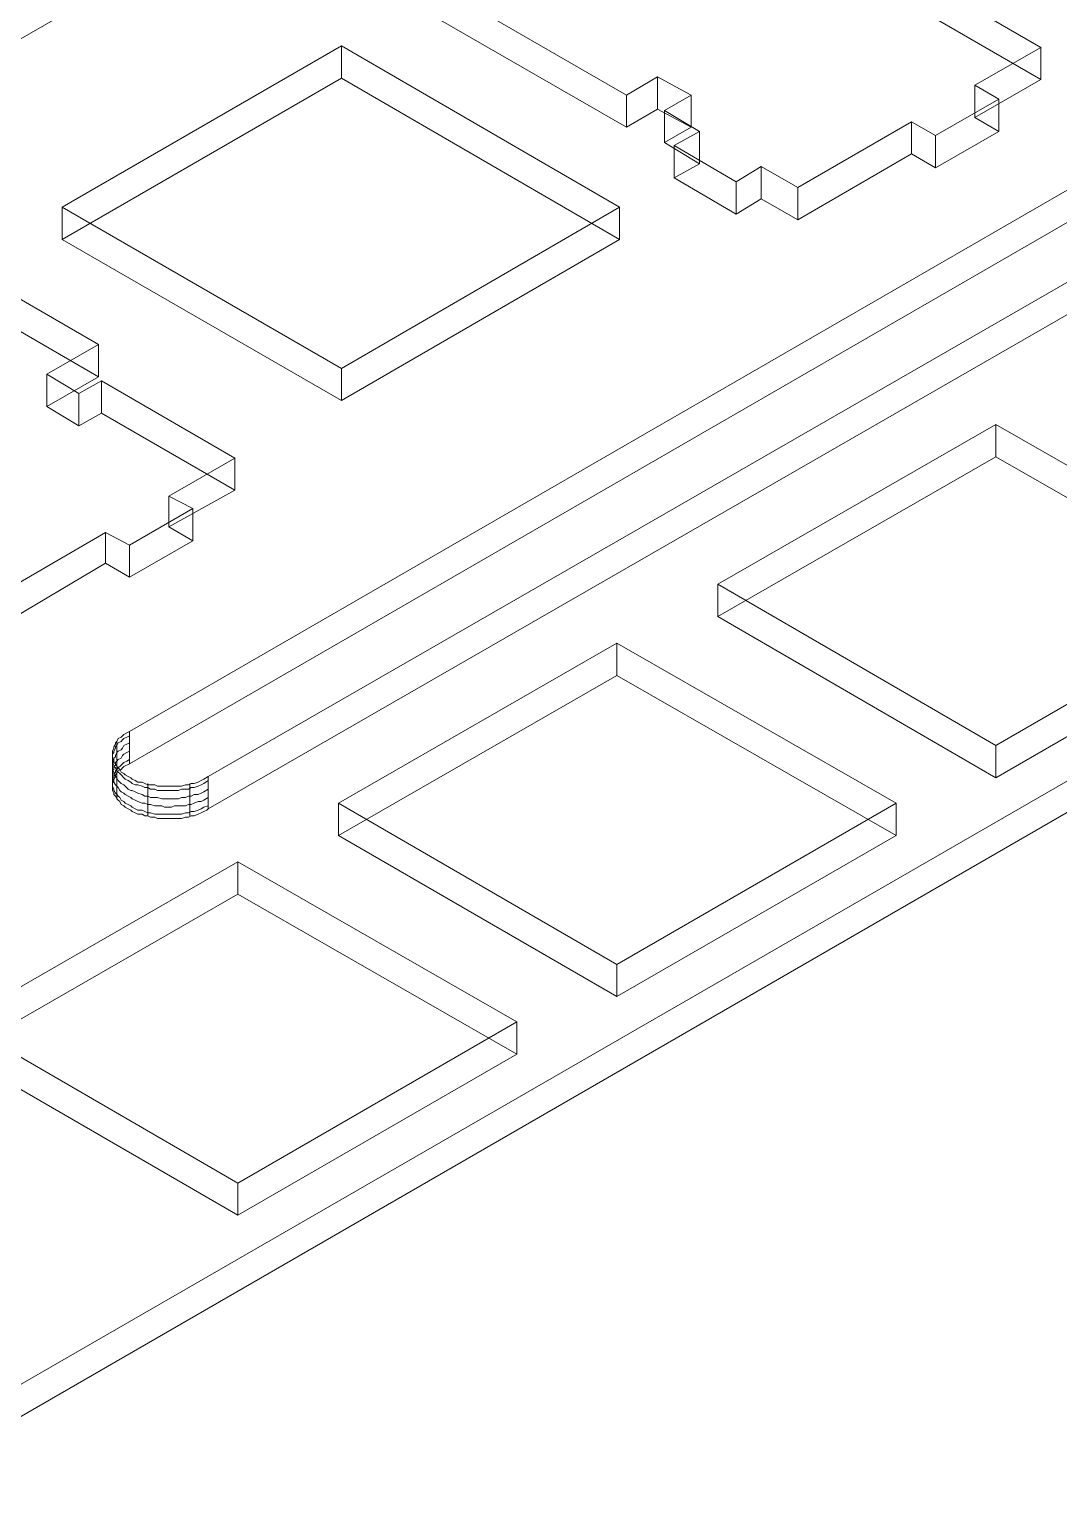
# Model space of a CAD drawing. Header units: millimetres. Extents: x 251 to 1800, y 172 to 1116.
# Drawn here: x 1458.9 to 1652.5, y 177.7 to 451.5 of the extents above; entities that cross this region are included whole.
import ezdxf

# ---------------------------------------------------------------- set-up
doc = ezdxf.new("R2010")
doc.units = ezdxf.units.MM

msp = doc.modelspace()

# ---------------------------------------------------------------- linework, layer by layer
at = {"color": 8, "lineweight": 0, "true_color": 0x808080}
for points in [[(1376.136969, 463.358089), (1428.403008, 493.41726), (1480.944566, 463.358089), (1428.403008, 433.05095)], [(1465.102198, 411.973712), (1517.643756, 442.280851), (1569.909794, 411.973712), (1517.643756, 381.666574)], [(1640.635636, 377.175607), (1588.369597, 347.143987), (1640.635636, 316.836848), (1693.177194, 347.143987)], [(1569.386307, 336.068106), (1517.092717, 306.008934), (1569.386307, 275.701795), (1621.900314, 306.008934)], [(1498.109427, 294.960604), (1445.843389, 264.901433), (1498.109427, 234.594294), (1550.623433, 264.901433)]]:
    msp.add_lwpolyline(points, close=True, dxfattribs=at)
for points in [[(1571.232288, 439.112378), (1518.69073, 469.419517)], [(1571.232288, 439.112378), (1518.69073, 469.419517)], [(1480.944566, 463.358089), (1428.403008, 433.05095)], [(1624.021813, 456.497655), (1649.094083, 442.005332), (1636.695708, 434.89693), (1641.186675, 432.251944), (1629.284235, 425.419061), (1624.82082, 428.036496), (1603.440511, 415.665673), (1596.552525, 419.605601), (1591.81359, 416.712647), (1580.18667, 423.573081), (1584.953156, 426.190516), (1578.340689, 430.157996), (1583.355143, 433.05095), (1577.018196, 436.467391), (1571.232288, 433.05095), (1518.69073, 463.358089)], [(1571.232288, 433.05095), (1518.69073, 463.358089)], [(1624.021813, 462.559082), (1649.094083, 448.06676)], [(1624.021813, 462.559082), (1649.094083, 448.06676)], [(1624.021813, 456.497655), (1649.094083, 442.005332)], [(1465.102198, 418.03514), (1517.643756, 448.342279)], [(1465.102198, 418.03514), (1517.643756, 448.342279)], [(1517.643756, 448.342279), (1569.909794, 418.03514)], [(1517.643756, 442.280851), (1517.643756, 448.342279)], [(1517.643756, 448.342279), (1569.909794, 418.03514)], [(1517.643756, 442.280851), (1517.643756, 448.342279)], [(1649.094083, 448.06676), (1636.695708, 440.958358)], [(1649.094083, 448.06676), (1636.695708, 440.958358)], [(1649.094083, 442.005332), (1649.094083, 448.06676)], [(1649.094083, 442.005332), (1649.094083, 448.06676)], [(1465.102198, 411.973712), (1517.643756, 442.280851)], [(1517.643756, 442.280851), (1569.909794, 411.973712)], [(1577.018196, 442.528819), (1571.232288, 439.112378)], [(1577.018196, 442.528819), (1571.232288, 439.112378)], [(1583.355143, 439.112378), (1577.018196, 442.528819)], [(1583.355143, 439.112378), (1577.018196, 442.528819), (1577.018196, 436.467391)], [(1577.018196, 442.528819), (1577.018196, 436.467391)], [(1649.094083, 442.005332), (1636.695708, 434.89693)], [(1636.695708, 440.958358), (1641.186675, 438.313371)], [(1636.695708, 434.89693), (1636.695708, 440.958358)], [(1636.695708, 440.958358), (1641.186675, 438.313371)], [(1636.695708, 434.89693), (1636.695708, 440.958358)], [(1571.232288, 433.05095), (1571.232288, 439.112378)], [(1571.232288, 433.05095), (1571.232288, 439.112378)], [(1578.340689, 436.219424), (1583.355143, 439.112378)], [(1578.340689, 436.219424), (1583.355143, 439.112378)], [(1583.355143, 433.05095), (1583.355143, 439.112378)], [(1583.355143, 433.05095), (1583.355143, 439.112378)], [(1641.186675, 438.313371), (1629.284235, 431.480489)], [(1641.186675, 438.313371), (1629.284235, 431.480489)], [(1641.186675, 432.251944), (1641.186675, 438.313371)], [(1641.186675, 432.251944), (1641.186675, 438.313371)], [(1577.018196, 436.467391), (1571.232288, 433.05095)], [(1583.355143, 433.05095), (1577.018196, 436.467391)], [(1584.953156, 432.251944), (1578.340689, 436.219424)], [(1584.953156, 432.251944), (1578.340689, 436.219424)], [(1578.340689, 430.157996), (1578.340689, 436.219424)], [(1578.340689, 430.157996), (1578.340689, 436.219424)], [(1578.340689, 430.157996), (1583.355143, 433.05095)], [(1624.82082, 434.097924), (1603.440511, 421.727101)], [(1624.82082, 434.097924), (1603.440511, 421.727101)], [(1629.284235, 431.480489), (1624.82082, 434.097924)], [(1629.284235, 431.480489), (1624.82082, 434.097924)], [(1624.82082, 428.036496), (1624.82082, 434.097924)], [(1624.82082, 428.036496), (1624.82082, 434.097924)], [(1636.695708, 434.89693), (1641.186675, 432.251944)], [(1672.320372, 431.728457), (1477.776092, 319.454283), (1477.252605, 319.206316), (1476.729118, 318.930796), (1476.453599, 318.682829), (1476.178079, 318.407309), (1475.654592, 318.13179), (1475.406625, 317.608303), (1475.131106, 317.360335), (1475.131106, 317.084816), (1474.855586, 316.561329), (1474.855586, 316.313361), (1474.607619, 315.762322), (1474.607619, 315.514355), (1474.607619, 315.238836), (1474.607619, 314.715349), (1474.607619, 314.467381), (1474.855586, 313.916342), (1474.855586, 313.668375), (1475.131106, 313.392855), (1475.406625, 312.869368), (1475.654592, 312.621401), (1475.930112, 312.345881), (1476.178079, 311.822394), (1476.729118, 311.546875), (1476.977086, 311.298907), (1477.500573, 311.023388), (1478.02406, 310.775421), (1478.299579, 310.499901), (1478.823066, 310.251934), (1479.346553, 309.976414), (1480.145559, 309.976414), (1480.669046, 309.700895), (1481.192533, 309.452927), (1481.743572, 309.452927), (1482.515027, 309.452927), (1483.038514, 309.177408), (1483.83752, 309.177408), (1484.361007, 309.177408), (1484.912046, 309.177408), (1485.6835, 309.177408), (1486.206987, 309.177408), (1487.005994, 309.177408), (1487.529481, 309.177408), (1488.328487, 309.452927), (1488.851974, 309.452927), (1489.375461, 309.700895), (1489.9265, 309.700895), (1490.697954, 309.976414), (1491.221441, 310.251934), (1491.77248, 310.499901), (1492.543934, 311.023388), (1687.363734, 423.049594)], [(1672.320372, 431.728457), (1477.776092, 319.454283)], [(1584.953156, 426.190516), (1578.340689, 430.157996)], [(1580.18667, 429.634509), (1584.953156, 432.251944)], [(1580.18667, 429.634509), (1584.953156, 432.251944), (1584.953156, 426.190516)], [(1584.953156, 432.251944), (1584.953156, 426.190516)], [(1641.186675, 432.251944), (1629.284235, 425.419061)], [(1629.284235, 425.419061), (1629.284235, 431.480489)], [(1629.284235, 425.419061), (1629.284235, 431.480489)], [(1591.81359, 422.774075), (1580.18667, 429.634509)], [(1591.81359, 422.774075), (1580.18667, 429.634509)], [(1580.18667, 423.573081), (1580.18667, 429.634509)], [(1580.18667, 423.573081), (1580.18667, 429.634509)], [(1624.82082, 428.036496), (1603.440511, 415.665673)], [(1629.284235, 425.419061), (1624.82082, 428.036496)], [(1672.320372, 425.667029), (1477.776092, 313.392855)], [(1672.320372, 425.667029), (1477.776092, 313.392855)], [(1580.18667, 423.573081), (1584.953156, 426.190516)], [(1596.552525, 425.667029), (1591.81359, 422.774075)], [(1596.552525, 425.667029), (1591.81359, 422.774075)], [(1603.440511, 421.727101), (1596.552525, 425.667029)], [(1596.552525, 425.667029), (1596.552525, 419.605601)], [(1596.552525, 425.667029), (1596.552525, 419.605601)], [(1603.440511, 415.665673), (1603.440511, 421.727101), (1596.552525, 425.667029)], [(1419.696593, 422.498555), (1471.962632, 392.191416)], [(1419.696593, 422.498555), (1471.962632, 392.191416)], [(1492.543934, 311.023388), (1687.363734, 423.049594)], [(1591.81359, 416.712647), (1580.18667, 423.573081)], [(1591.81359, 416.712647), (1591.81359, 422.774075)], [(1591.81359, 416.712647), (1591.81359, 422.774075)], [(1603.440511, 415.665673), (1603.440511, 421.727101)], [(1596.552525, 419.605601), (1591.81359, 416.712647)], [(1603.440511, 415.665673), (1596.552525, 419.605601)], [(1419.696593, 416.437127), (1471.962632, 386.129989), (1462.209244, 380.592048), (1468.270671, 376.927639), (1472.486119, 379.297106), (1497.558388, 364.804784), (1485.160013, 357.944349), (1489.65098, 355.299363), (1477.776092, 348.466481), (1473.285125, 351.083915), (1451.904816, 338.437573)], [(1419.696593, 416.437127), (1471.962632, 386.129989)], [(1517.643756, 387.728001), (1465.102198, 418.03514)], [(1465.102198, 411.973712), (1465.102198, 418.03514)], [(1517.643756, 387.728001), (1465.102198, 418.03514)], [(1465.102198, 411.973712), (1465.102198, 418.03514)], [(1492.543934, 304.96196), (1687.363734, 416.988166)], [(1492.543934, 304.96196), (1687.363734, 416.988166)], [(1569.909794, 418.03514), (1517.643756, 387.728001)], [(1569.909794, 418.03514), (1517.643756, 387.728001)], [(1569.909794, 411.973712), (1569.909794, 418.03514)], [(1569.909794, 411.973712), (1569.909794, 418.03514)], [(1517.643756, 381.666574), (1465.102198, 411.973712)], [(1569.909794, 411.973712), (1517.643756, 381.666574)], [(1799.555251, 394.037397), (1434.739955, 183.733405)], [(1799.555251, 394.037397), (1434.739955, 183.733405)], [(1471.962632, 392.191416), (1462.209244, 386.653476)], [(1471.962632, 386.129989), (1471.962632, 392.191416), (1462.209244, 386.653476), (1468.270671, 382.989067)], [(1471.962632, 386.129989), (1471.962632, 392.191416)], [(1434.739955, 177.671977), (1799.555251, 388.251488)], [(1434.739955, 177.671977), (1799.555251, 388.251488)], [(1462.209244, 386.653476), (1468.270671, 382.989067)], [(1462.209244, 386.653476), (1462.209244, 380.592048)], [(1462.209244, 386.653476), (1462.209244, 380.592048)], [(1471.962632, 386.129989), (1462.209244, 380.592048)], [(1517.643756, 381.666574), (1517.643756, 387.728001)], [(1517.643756, 381.666574), (1517.643756, 387.728001)], [(1468.270671, 382.989067), (1472.486119, 385.358534)], [(1468.270671, 382.989067), (1472.486119, 385.358534)], [(1472.486119, 385.358534), (1497.558388, 370.866211)], [(1472.486119, 379.297106), (1472.486119, 385.358534)], [(1472.486119, 385.358534), (1497.558388, 370.866211)], [(1472.486119, 379.297106), (1472.486119, 385.358534)], [(1468.270671, 376.927639), (1468.270671, 382.989067)], [(1468.270671, 376.927639), (1468.270671, 382.989067)], [(1462.209244, 380.592048), (1468.270671, 376.927639)], [(1468.270671, 376.927639), (1472.486119, 379.297106)], [(1472.486119, 379.297106), (1497.558388, 364.804784)], [(1640.635636, 377.175607), (1588.369597, 347.143987)], [(1640.635636, 377.175607), (1640.635636, 371.114179), (1588.369597, 341.082559)], [(1693.177194, 347.143987), (1640.635636, 377.175607)], [(1640.635636, 377.175607), (1640.635636, 371.114179)], [(1497.558388, 370.866211), (1485.160013, 363.730258)], [(1497.558388, 370.866211), (1485.160013, 363.730258)], [(1497.558388, 364.804784), (1497.558388, 370.866211)], [(1497.558388, 364.804784), (1497.558388, 370.866211)], [(1640.635636, 371.114179), (1588.369597, 341.082559)], [(1693.177194, 341.082559), (1640.635636, 371.114179)], [(1693.177194, 347.143987), (1693.177194, 341.082559), (1640.635636, 371.114179)], [(1497.558388, 364.804784), (1485.160013, 357.944349)], [(1485.160013, 363.730258), (1489.65098, 361.360791)], [(1485.160013, 357.944349), (1485.160013, 363.730258)], [(1485.160013, 363.730258), (1489.65098, 361.360791)], [(1485.160013, 357.944349), (1485.160013, 363.730258)], [(1489.65098, 361.360791), (1477.776092, 354.527908)], [(1489.65098, 361.360791), (1477.776092, 354.527908)], [(1489.65098, 355.299363), (1489.65098, 361.360791)], [(1489.65098, 355.299363), (1489.65098, 361.360791)], [(1473.285125, 356.897376), (1451.904816, 344.499001)], [(1473.285125, 356.897376), (1451.904816, 344.499001)], [(1477.776092, 354.527908), (1473.285125, 356.897376)], [(1477.776092, 354.527908), (1473.285125, 356.897376)], [(1473.285125, 351.083915), (1473.285125, 356.897376)], [(1473.285125, 351.083915), (1473.285125, 356.897376)], [(1485.160013, 357.944349), (1489.65098, 355.299363)], [(1489.65098, 355.299363), (1477.776092, 348.466481)], [(1477.776092, 348.466481), (1477.776092, 354.527908)], [(1477.776092, 348.466481), (1477.776092, 354.527908)], [(1473.285125, 351.083915), (1451.904816, 338.437573)], [(1477.776092, 348.466481), (1473.285125, 351.083915)], [(1588.369597, 347.143987), (1588.369597, 341.082559)], [(1588.369597, 347.143987), (1640.635636, 316.836848)], [(1588.369597, 347.143987), (1588.369597, 341.082559), (1640.635636, 310.775421)], [(1640.635636, 316.836848), (1693.177194, 347.143987)], [(1588.369597, 341.082559), (1640.635636, 310.775421)], [(1640.635636, 310.775421), (1693.177194, 341.082559)], [(1640.635636, 316.836848), (1640.635636, 310.775421), (1693.177194, 341.082559)], [(1569.386307, 336.068106), (1517.092717, 306.008934)], [(1569.386307, 336.068106), (1569.386307, 330.006678), (1517.092717, 299.947506)], [(1621.900314, 306.008934), (1569.386307, 336.068106)], [(1569.386307, 336.068106), (1569.386307, 330.006678)], [(1569.386307, 330.006678), (1517.092717, 299.947506)], [(1621.900314, 299.947506), (1569.386307, 330.006678)], [(1621.900314, 306.008934), (1621.900314, 299.947506), (1569.386307, 330.006678)], [(1477.776092, 319.454283), (1477.252605, 319.206316), (1476.729118, 318.930796), (1476.453599, 318.682829), (1476.178079, 318.407309), (1475.654592, 318.13179), (1475.406625, 317.608303), (1475.131106, 317.360335), (1475.131106, 317.084816), (1474.855586, 316.561329), (1474.855586, 316.313361), (1474.607619, 315.762322), (1474.607619, 315.514355), (1474.607619, 315.238836), (1474.607619, 314.715349), (1474.607619, 314.467381), (1474.855586, 313.916342), (1474.855586, 313.668375), (1475.131106, 313.392855), (1475.406625, 312.869368), (1475.654592, 312.621401), (1475.930112, 312.345881), (1476.178079, 311.822394), (1476.729118, 311.546875), (1476.977086, 311.298907), (1477.500573, 311.023388), (1478.02406, 310.775421), (1478.299579, 310.499901), (1478.823066, 310.251934), (1479.346553, 309.976414), (1480.145559, 309.976414), (1480.669046, 309.700895), (1481.192533, 309.452927), (1481.743572, 309.452927), (1482.515027, 309.452927), (1483.038514, 309.177408), (1483.83752, 309.177408), (1484.361007, 309.177408), (1484.912046, 309.177408), (1485.6835, 309.177408), (1486.206987, 309.177408), (1487.005994, 309.177408), (1487.529481, 309.177408), (1488.328487, 309.452927), (1488.851974, 309.452927), (1489.375461, 309.700895), (1489.9265, 309.700895), (1490.697954, 309.976414), (1491.221441, 310.251934), (1491.77248, 310.499901), (1492.543934, 311.023388)], [(1477.776092, 318.682829), (1477.252605, 318.407309), (1476.729118, 318.13179), (1476.453599, 317.883822), (1476.178079, 317.608303), (1475.654592, 317.360335), (1475.406625, 316.836848), (1475.131106, 316.561329), (1475.131106, 316.313361), (1474.855586, 315.762322), (1474.855586, 315.514355), (1474.607619, 315.238836), (1474.607619, 314.715349), (1474.607619, 314.467381), (1474.607619, 313.916342), (1474.607619, 313.668375), (1474.855586, 313.144888), (1474.855586, 312.869368), (1475.131106, 312.621401), (1475.406625, 312.070362), (1475.654592, 311.822394), (1475.930112, 311.546875), (1476.178079, 311.298907), (1476.729118, 310.775421), (1476.977086, 310.499901), (1477.500573, 310.251934), (1478.02406, 309.976414), (1478.299579, 309.700895), (1478.823066, 309.452927), (1479.346553, 309.452927), (1480.145559, 309.177408), (1480.669046, 308.92944), (1481.192533, 308.92944), (1481.743572, 308.653921), (1482.515027, 308.653921), (1483.038514, 308.405953), (1483.83752, 308.405953), (1484.361007, 308.405953), (1484.912046, 308.405953), (1485.6835, 308.405953), (1486.206987, 308.405953), (1487.005994, 308.405953), (1487.529481, 308.653921), (1488.328487, 308.653921), (1488.851974, 308.653921), (1489.375461, 308.92944), (1489.9265, 308.92944), (1490.697954, 309.177408), (1491.221441, 309.452927), (1491.77248, 309.700895), (1492.543934, 310.251934), (1492.543934, 309.976414)], [(1477.776092, 319.454283), (1477.776092, 313.392855)], [(1477.776092, 319.454283), (1477.776092, 313.392855)], [(1477.776092, 317.360335), (1477.252605, 317.084816), (1476.729118, 316.836848), (1476.453599, 316.313361), (1476.178079, 316.037842), (1475.654592, 315.762322), (1475.406625, 315.514355), (1475.131106, 314.990868), (1475.131106, 314.715349), (1474.855586, 314.467381), (1474.855586, 313.916342), (1474.607619, 313.668375), (1474.607619, 313.144888), (1474.607619, 312.869368), (1474.607619, 312.621401), (1474.607619, 312.070362), (1474.855586, 311.822394), (1474.855586, 311.298907), (1475.131106, 311.023388), (1475.406625, 310.775421), (1475.654592, 310.251934), (1475.930112, 309.976414), (1476.178079, 309.700895), (1476.729118, 309.452927), (1476.977086, 309.177408), (1477.500573, 308.653921), (1478.02406, 308.405953), (1478.299579, 308.405953), (1478.823066, 308.130434), (1479.346553, 307.854914), (1480.145559, 307.606947), (1480.669046, 307.331427), (1481.192533, 307.331427), (1481.743572, 307.08346), (1482.515027, 307.08346), (1483.038514, 307.08346), (1483.83752, 306.807941), (1484.361007, 306.807941), (1484.912046, 306.807941), (1485.6835, 306.807941), (1486.206987, 306.807941), (1487.005994, 306.807941), (1487.529481, 307.08346), (1488.328487, 307.08346), (1488.851974, 307.331427), (1489.375461, 307.331427), (1489.9265, 307.606947), (1490.697954, 307.606947), (1491.221441, 307.854914), (1491.77248, 308.130434), (1492.543934, 308.653921), (1492.543934, 308.405953)], [(1477.776092, 315.762322), (1477.252605, 315.514355), (1476.729118, 315.238836), (1476.453599, 314.990868), (1476.178079, 314.467381), (1475.654592, 314.191862), (1475.406625, 313.916342), (1475.131106, 313.668375), (1475.131106, 313.144888), (1474.855586, 312.869368), (1474.855586, 312.345881), (1474.607619, 312.070362), (1474.607619, 311.822394), (1474.607619, 311.298907), (1474.607619, 311.023388), (1474.607619, 310.499901), (1474.855586, 310.251934), (1474.855586, 309.976414), (1475.131106, 309.452927), (1475.406625, 309.177408), (1475.654592, 308.92944), (1475.930112, 308.405953), (1476.178079, 308.130434), (1476.729118, 307.854914), (1476.977086, 307.606947), (1477.500573, 307.331427), (1478.02406, 307.08346), (1478.299579, 306.807941), (1478.823066, 306.559973), (1479.346553, 306.284454), (1480.145559, 306.008934), (1480.669046, 306.008934), (1481.192533, 305.760967), (1481.743572, 305.760967), (1482.515027, 305.485447), (1483.038514, 305.485447), (1483.83752, 305.485447), (1484.361007, 305.23748), (1484.912046, 305.23748), (1485.6835, 305.23748), (1486.206987, 305.485447), (1487.005994, 305.485447), (1487.529481, 305.485447), (1488.328487, 305.485447), (1488.851974, 305.760967), (1489.375461, 305.760967), (1489.9265, 306.008934), (1490.697954, 306.284454), (1491.221441, 306.284454), (1491.77248, 306.559973), (1492.543934, 307.08346), (1492.543934, 306.807941)], [(1475.406625, 311.546875), (1475.406625, 317.608303), (1475.406625, 317.360335)], [(1640.635636, 316.836848), (1640.635636, 310.775421)], [(1477.776092, 314.191862), (1477.252605, 313.916342), (1476.729118, 313.668375), (1476.453599, 313.392855), (1476.178079, 313.144888), (1475.654592, 312.621401), (1475.406625, 312.345881), (1475.131106, 312.070362), (1475.131106, 311.822394), (1474.855586, 311.298907), (1474.855586, 311.023388), (1474.607619, 310.499901), (1474.607619, 310.251934), (1474.607619, 309.700895), (1474.607619, 309.452927), (1474.607619, 309.177408), (1474.855586, 308.653921), (1474.855586, 308.405953), (1475.131106, 307.854914), (1475.406625, 307.606947), (1475.654592, 307.331427), (1475.930112, 307.08346), (1476.178079, 306.559973), (1476.729118, 306.284454), (1476.977086, 306.008934), (1477.500573, 305.760967), (1478.02406, 305.485447), (1478.299579, 305.23748), (1478.823066, 304.96196), (1479.346553, 304.713993), (1480.145559, 304.713993), (1480.669046, 304.438473), (1481.192533, 304.162954), (1481.743572, 304.162954), (1482.515027, 303.914986), (1483.038514, 303.914986), (1483.83752, 303.914986), (1484.361007, 303.914986), (1484.912046, 303.914986), (1485.6835, 303.914986), (1486.206987, 303.914986), (1487.005994, 303.914986), (1487.529481, 303.914986), (1488.328487, 304.162954), (1488.851974, 304.162954), (1489.375461, 304.438473), (1489.9265, 304.438473), (1490.697954, 304.713993), (1491.221441, 304.96196), (1491.77248, 305.23748), (1492.543934, 305.485447), (1492.543934, 305.23748)], [(1492.543934, 304.96196), (1492.295967, 304.713993), (1491.77248, 304.438473), (1491.221441, 304.162954), (1490.697954, 303.914986), (1489.9265, 303.639467), (1489.375461, 303.639467), (1488.851974, 303.391499), (1488.328487, 303.391499), (1487.529481, 303.11598), (1487.005994, 303.11598), (1486.206987, 303.11598), (1485.6835, 303.11598), (1484.912046, 303.11598), (1484.361007, 303.11598), (1483.83752, 303.11598), (1483.038514, 303.11598), (1482.515027, 303.391499), (1481.743572, 303.391499), (1481.192533, 303.639467), (1480.669046, 303.639467), (1480.145559, 303.914986), (1479.346553, 303.914986), (1478.823066, 304.162954), (1478.299579, 304.438473), (1478.02406, 304.713993), (1477.500573, 304.96196), (1476.977086, 305.23748), (1476.729118, 305.485447), (1476.178079, 305.760967), (1475.930112, 306.284454), (1475.654592, 306.559973), (1475.406625, 306.807941), (1475.131106, 307.331427), (1474.855586, 307.606947), (1474.855586, 307.854914), (1474.607619, 308.405953), (1474.607619, 308.653921), (1474.607619, 309.177408), (1474.607619, 309.452927), (1474.607619, 309.700895), (1474.855586, 310.251934), (1474.855586, 310.499901), (1475.131106, 311.023388), (1475.131106, 311.298907), (1475.406625, 311.546875), (1475.654592, 312.070362), (1476.178079, 312.345881), (1476.453599, 312.621401), (1476.729118, 312.869368), (1477.776092, 313.392855)], [(1492.543934, 304.96196), (1492.295967, 304.713993), (1491.77248, 304.438473), (1491.221441, 304.162954), (1490.697954, 303.914986), (1489.9265, 303.639467), (1489.375461, 303.639467), (1488.851974, 303.391499), (1488.328487, 303.391499), (1487.529481, 303.11598), (1487.005994, 303.11598), (1486.206987, 303.11598), (1485.6835, 303.11598), (1484.912046, 303.11598), (1484.361007, 303.11598), (1483.83752, 303.11598), (1483.038514, 303.11598), (1482.515027, 303.391499), (1481.743572, 303.391499), (1481.192533, 303.639467), (1480.669046, 303.639467), (1480.145559, 303.914986), (1479.346553, 303.914986), (1478.823066, 304.162954), (1478.299579, 304.438473), (1478.02406, 304.713993), (1477.500573, 304.96196), (1476.977086, 305.23748), (1476.729118, 305.485447), (1476.178079, 305.760967), (1475.930112, 306.284454), (1475.654592, 306.559973), (1475.406625, 306.807941), (1475.131106, 307.331427), (1474.855586, 307.606947), (1474.855586, 307.854914), (1474.607619, 308.405953), (1474.607619, 308.653921), (1474.607619, 309.177408), (1474.607619, 309.452927), (1474.607619, 309.700895), (1474.855586, 310.251934), (1474.855586, 310.499901), (1475.131106, 311.023388), (1475.131106, 311.298907), (1475.406625, 311.546875), (1475.654592, 312.070362), (1476.178079, 312.345881), (1476.453599, 312.621401), (1476.729118, 312.869368), (1477.776092, 313.392855)], [(1475.406625, 306.807941), (1475.406625, 312.869368), (1475.406625, 312.621401)], [(1481.192533, 303.639467), (1481.192533, 309.700895), (1481.192533, 309.452927)], [(1489.127493, 303.639467), (1489.127493, 309.700895), (1489.127493, 309.452927)], [(1492.543934, 304.96196), (1492.543934, 311.023388)], [(1492.543934, 304.96196), (1492.543934, 311.023388)], [(1517.092717, 306.008934), (1517.092717, 299.947506)], [(1517.092717, 306.008934), (1569.386307, 275.701795)], [(1517.092717, 306.008934), (1517.092717, 299.947506), (1569.386307, 269.640368)], [(1569.386307, 275.701795), (1621.900314, 306.008934)], [(1621.900314, 306.008934), (1621.900314, 299.947506)], [(1517.092717, 299.947506), (1569.386307, 269.640368)], [(1569.386307, 269.640368), (1621.900314, 299.947506)], [(1569.386307, 275.701795), (1569.386307, 269.640368), (1621.900314, 299.947506)], [(1498.109427, 294.960604), (1445.843389, 264.901433)], [(1498.109427, 294.960604), (1498.109427, 288.899177), (1445.843389, 258.840005)], [(1550.623433, 264.901433), (1498.109427, 294.960604)], [(1498.109427, 294.960604), (1498.109427, 288.899177)], [(1498.109427, 288.899177), (1445.843389, 258.840005)], [(1550.623433, 258.840005), (1498.109427, 288.899177)], [(1550.623433, 264.901433), (1550.623433, 258.840005), (1498.109427, 288.899177)], [(1569.386307, 275.701795), (1569.386307, 269.640368)], [(1445.843389, 264.901433), (1498.109427, 234.594294)], [(1445.843389, 264.901433), (1445.843389, 258.840005), (1498.109427, 228.532866)], [(1498.109427, 234.594294), (1550.623433, 264.901433)], [(1550.623433, 264.901433), (1550.623433, 258.840005)], [(1445.843389, 258.840005), (1498.109427, 228.532866)], [(1498.109427, 228.532866), (1550.623433, 258.840005)], [(1498.109427, 234.594294), (1498.109427, 228.532866), (1550.623433, 258.840005)], [(1498.109427, 234.594294), (1498.109427, 228.532866)]]:
    msp.add_lwpolyline(points, dxfattribs=at)

doc.saveas('drawing.dxf')
